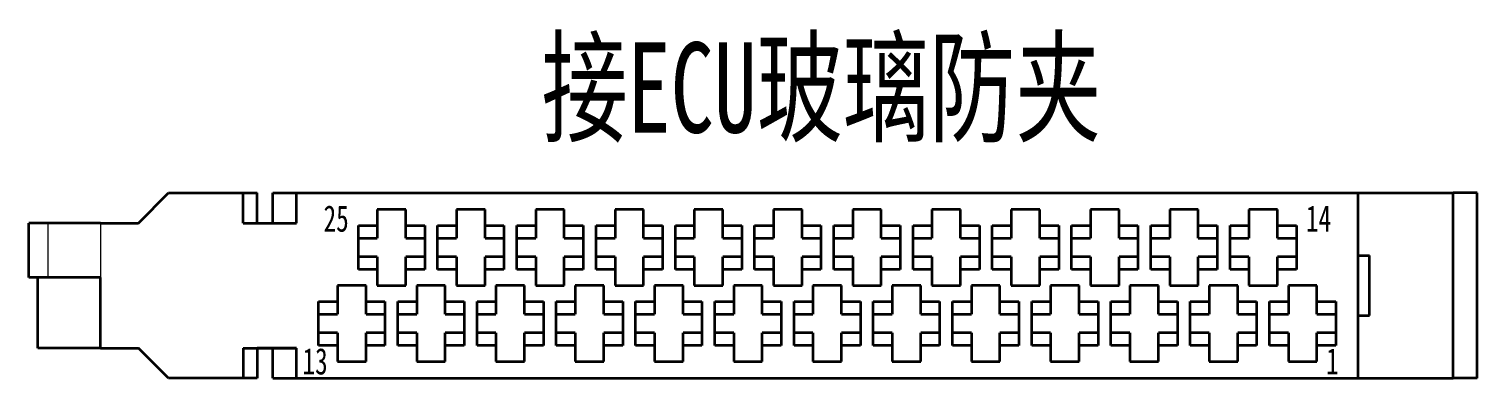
# Model space of a CAD drawing. Header units: inches. Extents: x 47316 to 59086, y 3141 to 11743.
# Drawn here: x 51532.6 to 51612.8, y 5872.4 to 5891.8 of the extents above; entities that cross this region are included whole.
import ezdxf

# ---------------------------------------------------------------- set-up
doc = ezdxf.new("R2010")
doc.units = ezdxf.units.IN
doc.header["$MEASUREMENT"] = 0
doc.layers.add('_BLACK_HOLE', color=7, linetype='Continuous')
doc.styles.add('MtX_FangSong_GB2312', font='')
doc.styles.add('MtX_FangSong_GB2312_1', font='')
doc.styles.get('MtX_FangSong_GB2312').set_extended_font_data('FangSong_GB2312')
doc.styles.get('MtX_FangSong_GB2312_1').set_extended_font_data('FangSong_GB2312', bold=True)

msp = doc.modelspace()

# ---------------------------------------------------------------- linework, layer by layer
at = {"layer": '_BLACK_HOLE', "color": 0, "lineweight": 35, "ltscale": 0.067186}
for p, q in [((51538.642, 5880.989), (51540.309, 5882.657)), ((51540.309, 5872.39), (51538.642, 5874.057))]:
    msp.add_line(p, q, dxfattribs=at)
at = {"layer": '_BLACK_HOLE', "color": 0, "lineweight": 35, "ltscale": 0.117821}
for p, q in [((51540.309, 5882.657), (51544.445, 5882.657)), ((51544.445, 5872.39), (51540.309, 5872.39))]:
    msp.add_line(p, q, dxfattribs=at)
at = {"layer": '_BLACK_HOLE', "color": 0, "lineweight": 35, "ltscale": 0.047507}
for p, q in [((51544.445, 5880.989), (51544.445, 5882.657)), ((51545.217, 5880.989), (51545.217, 5882.657)), ((51546.085, 5880.989), (51546.085, 5882.657)), ((51547.401, 5880.989), (51547.401, 5882.657)), ((51544.445, 5874.057), (51544.445, 5872.39)), ((51545.217, 5874.057), (51545.217, 5872.39)), ((51547.401, 5872.39), (51547.401, 5874.057))]:
    msp.add_line(p, q, dxfattribs=at)
at = {"layer": '_BLACK_HOLE', "color": 0, "lineweight": 35, "ltscale": 0.021997}
for p, q in [((51544.445, 5882.657), (51545.217, 5882.657)), ((51545.217, 5872.39), (51544.445, 5872.39))]:
    msp.add_line(p, q, dxfattribs=at)
at = {"layer": '_BLACK_HOLE', "color": 0, "lineweight": 35, "ltscale": 0.0375}
for p, q in [((51546.085, 5882.657), (51547.401, 5882.657)), ((51612.775, 5882.657), (51611.459, 5882.657)), ((51546.085, 5872.39), (51547.401, 5872.39)), ((51612.775, 5872.39), (51611.459, 5872.39))]:
    msp.add_line(p, q, dxfattribs=at)
at = {"layer": '_BLACK_HOLE', "color": 0, "lineweight": 35}
for p, q in [((51547.401, 5882.657), (51606.194, 5882.657)), ((51547.401, 5872.39), (51606.194, 5872.39))]:
    msp.add_line(p, q, dxfattribs=at)
at = {"layer": '_BLACK_HOLE', "color": 0, "lineweight": 35, "ltscale": 0.15}
for p, q in [((51606.194, 5882.657), (51611.459, 5882.657)), ((51606.194, 5872.39), (51611.459, 5872.39))]:
    msp.add_line(p, q, dxfattribs=at)
at = {"layer": '_BLACK_HOLE', "color": 0, "lineweight": 35, "ltscale": 0.2925}
for p, q in [((51606.194, 5872.39), (51606.194, 5882.657)), ((51611.459, 5872.39), (51611.459, 5882.657)), ((51612.775, 5872.39), (51612.775, 5882.657))]:
    msp.add_line(p, q, dxfattribs=at)
at = {"layer": '_BLACK_HOLE', "color": 0, "lineweight": 35, "ltscale": 0.0254}
for p, q in [((51551.868, 5881.736), (51551.868, 5880.844)), ((51553.45, 5880.844), (51553.45, 5881.736)), ((51556.256, 5881.736), (51556.256, 5880.844)), ((51557.839, 5880.844), (51557.839, 5881.736)), ((51560.645, 5881.736), (51560.645, 5880.844)), ((51562.227, 5880.844), (51562.227, 5881.736)), ((51565.034, 5881.736), (51565.034, 5880.844)), ((51566.616, 5880.844), (51566.616, 5881.736)), ((51569.422, 5881.736), (51569.422, 5880.844)), ((51571.005, 5880.844), (51571.005, 5881.736)), ((51573.811, 5881.736), (51573.811, 5880.844)), ((51575.393, 5880.844), (51575.393, 5881.736)), ((51578.199, 5881.736), (51578.199, 5880.844)), ((51579.782, 5880.844), (51579.782, 5881.736)), ((51582.588, 5881.736), (51582.588, 5880.844)), ((51584.17, 5880.844), (51584.17, 5881.736)), ((51586.977, 5881.736), (51586.977, 5880.844)), ((51588.559, 5880.844), (51588.559, 5881.736)), ((51591.365, 5881.736), (51591.365, 5880.844)), ((51592.948, 5880.844), (51592.948, 5881.736)), ((51595.754, 5881.736), (51595.754, 5880.844)), ((51597.336, 5880.844), (51597.336, 5881.736)), ((51600.142, 5881.736), (51600.142, 5880.844)), ((51601.725, 5880.844), (51601.725, 5881.736)), ((51551.868, 5878.415), (51551.868, 5877.523)), ((51553.45, 5877.523), (51553.45, 5878.415)), ((51556.256, 5878.415), (51556.256, 5877.523)), ((51557.839, 5877.523), (51557.839, 5878.415)), ((51560.645, 5878.415), (51560.645, 5877.523)), ((51562.227, 5877.523), (51562.227, 5878.415)), ((51565.034, 5878.415), (51565.034, 5877.523)), ((51566.616, 5877.523), (51566.616, 5878.415)), ((51569.422, 5878.415), (51569.422, 5877.523)), ((51571.005, 5877.523), (51571.005, 5878.415)), ((51573.811, 5878.415), (51573.811, 5877.523)), ((51575.393, 5877.523), (51575.393, 5878.415)), ((51578.199, 5878.415), (51578.199, 5877.523)), ((51579.782, 5877.523), (51579.782, 5878.415)), ((51582.588, 5878.415), (51582.588, 5877.523)), ((51584.17, 5877.523), (51584.17, 5878.415)), ((51586.977, 5878.415), (51586.977, 5877.523)), ((51588.559, 5877.523), (51588.559, 5878.415)), ((51591.365, 5878.415), (51591.365, 5877.523)), ((51592.948, 5877.523), (51592.948, 5878.415)), ((51595.754, 5878.415), (51595.754, 5877.523)), ((51597.336, 5877.523), (51597.336, 5878.415)), ((51600.142, 5878.415), (51600.142, 5877.523)), ((51601.725, 5877.523), (51601.725, 5878.415)), ((51549.663, 5877.523), (51549.663, 5876.632)), ((51551.246, 5876.632), (51551.246, 5877.523)), ((51554.052, 5877.523), (51554.052, 5876.632)), ((51555.634, 5876.632), (51555.634, 5877.523)), ((51558.441, 5877.523), (51558.441, 5876.632)), ((51560.023, 5876.632), (51560.023, 5877.523)), ((51562.829, 5877.523), (51562.829, 5876.632)), ((51564.412, 5876.632), (51564.412, 5877.523)), ((51567.218, 5877.523), (51567.218, 5876.632)), ((51568.8, 5876.632), (51568.8, 5877.523)), ((51571.606, 5877.523), (51571.606, 5876.632)), ((51573.189, 5876.632), (51573.189, 5877.523)), ((51575.995, 5877.523), (51575.995, 5876.632)), ((51577.577, 5876.632), (51577.577, 5877.523)), ((51580.384, 5877.523), (51580.384, 5876.632)), ((51581.966, 5876.632), (51581.966, 5877.523)), ((51584.772, 5877.523), (51584.772, 5876.632)), ((51586.355, 5876.632), (51586.355, 5877.523)), ((51589.161, 5877.523), (51589.161, 5876.632)), ((51590.743, 5876.632), (51590.743, 5877.523)), ((51593.549, 5877.523), (51593.549, 5876.632)), ((51595.132, 5876.632), (51595.132, 5877.523)), ((51597.938, 5877.523), (51597.938, 5876.632)), ((51599.521, 5876.632), (51599.521, 5877.523)), ((51602.327, 5877.523), (51602.327, 5876.632)), ((51603.909, 5876.632), (51603.909, 5877.523)), ((51549.663, 5874.202), (51549.663, 5873.311)), ((51551.246, 5873.311), (51551.246, 5874.202)), ((51554.052, 5874.202), (51554.052, 5873.311)), ((51555.634, 5873.311), (51555.634, 5874.202)), ((51558.441, 5874.202), (51558.441, 5873.311)), ((51560.023, 5873.311), (51560.023, 5874.202)), ((51562.829, 5874.202), (51562.829, 5873.311)), ((51564.412, 5873.311), (51564.412, 5874.202)), ((51567.218, 5874.202), (51567.218, 5873.311)), ((51568.8, 5873.311), (51568.8, 5874.202)), ((51571.606, 5874.202), (51571.606, 5873.311)), ((51573.189, 5873.311), (51573.189, 5874.202)), ((51575.995, 5874.202), (51575.995, 5873.311)), ((51577.577, 5873.311), (51577.577, 5874.202)), ((51580.384, 5874.202), (51580.384, 5873.311)), ((51581.966, 5873.311), (51581.966, 5874.202)), ((51584.772, 5874.202), (51584.772, 5873.311)), ((51586.355, 5873.311), (51586.355, 5874.202)), ((51589.161, 5874.202), (51589.161, 5873.311)), ((51590.743, 5873.311), (51590.743, 5874.202)), ((51593.549, 5874.202), (51593.549, 5873.311)), ((51595.132, 5873.311), (51595.132, 5874.202)), ((51597.938, 5874.202), (51597.938, 5873.311)), ((51599.521, 5873.311), (51599.521, 5874.202)), ((51602.327, 5874.202), (51602.327, 5873.311)), ((51603.909, 5873.311), (51603.909, 5874.202))]:
    msp.add_line(p, q, dxfattribs=at)
at = {"layer": '_BLACK_HOLE', "color": 0, "lineweight": 35, "ltscale": 0.045085}
for p, q in [((51553.45, 5881.736), (51551.868, 5881.736)), ((51557.839, 5881.736), (51556.256, 5881.736)), ((51562.227, 5881.736), (51560.645, 5881.736)), ((51566.616, 5881.736), (51565.034, 5881.736)), ((51571.005, 5881.736), (51569.422, 5881.736)), ((51575.393, 5881.736), (51573.811, 5881.736)), ((51579.782, 5881.736), (51578.199, 5881.736)), ((51584.17, 5881.736), (51582.588, 5881.736)), ((51588.559, 5881.736), (51586.977, 5881.736)), ((51592.948, 5881.736), (51591.365, 5881.736)), ((51597.336, 5881.736), (51595.754, 5881.736)), ((51601.725, 5881.736), (51600.142, 5881.736)), ((51551.246, 5877.523), (51549.663, 5877.523)), ((51551.868, 5877.523), (51553.45, 5877.523)), ((51555.634, 5877.523), (51554.052, 5877.523)), ((51556.256, 5877.523), (51557.839, 5877.523)), ((51560.023, 5877.523), (51558.441, 5877.523)), ((51560.645, 5877.523), (51562.227, 5877.523)), ((51564.412, 5877.523), (51562.829, 5877.523)), ((51565.034, 5877.523), (51566.616, 5877.523)), ((51568.8, 5877.523), (51567.218, 5877.523)), ((51569.422, 5877.523), (51571.005, 5877.523)), ((51573.189, 5877.523), (51571.606, 5877.523)), ((51573.811, 5877.523), (51575.393, 5877.523)), ((51577.577, 5877.523), (51575.995, 5877.523)), ((51578.199, 5877.523), (51579.782, 5877.523)), ((51581.966, 5877.523), (51580.384, 5877.523)), ((51582.588, 5877.523), (51584.17, 5877.523)), ((51586.355, 5877.523), (51584.772, 5877.523)), ((51586.977, 5877.523), (51588.559, 5877.523)), ((51590.743, 5877.523), (51589.161, 5877.523)), ((51591.365, 5877.523), (51592.948, 5877.523)), ((51595.132, 5877.523), (51593.549, 5877.523)), ((51595.754, 5877.523), (51597.336, 5877.523)), ((51599.521, 5877.523), (51597.938, 5877.523)), ((51600.142, 5877.523), (51601.725, 5877.523)), ((51603.909, 5877.523), (51602.327, 5877.523)), ((51549.663, 5873.311), (51551.246, 5873.311)), ((51554.052, 5873.311), (51555.634, 5873.311)), ((51558.441, 5873.311), (51560.023, 5873.311)), ((51562.829, 5873.311), (51564.412, 5873.311)), ((51567.218, 5873.311), (51568.8, 5873.311)), ((51571.606, 5873.311), (51573.189, 5873.311)), ((51575.995, 5873.311), (51577.577, 5873.311)), ((51580.384, 5873.311), (51581.966, 5873.311)), ((51584.772, 5873.311), (51586.355, 5873.311)), ((51589.161, 5873.311), (51590.743, 5873.311)), ((51593.549, 5873.311), (51595.132, 5873.311)), ((51597.938, 5873.311), (51599.521, 5873.311)), ((51602.327, 5873.311), (51603.909, 5873.311))]:
    msp.add_line(p, q, dxfattribs=at)
at = {"layer": '_BLACK_HOLE', "color": 0, "lineweight": 35, "ltscale": 0.029952}
for p, q in [((51533.629, 5880.989), (51532.577, 5880.989)), ((51533.629, 5877.969), (51532.577, 5877.969))]:
    msp.add_line(p, q, dxfattribs=at)
at = {"layer": '_BLACK_HOLE', "color": 0, "lineweight": 35, "ltscale": 0.086042}
msp.add_line((51532.577, 5877.969), (51532.577, 5880.989), dxfattribs=at)
at = {"layer": '_BLACK_HOLE', "color": 0, "lineweight": 35, "ltscale": 0.082714}
for p, q in [((51536.532, 5880.989), (51533.629, 5880.989)), ((51536.532, 5877.969), (51533.629, 5877.969))]:
    msp.add_line(p, q, dxfattribs=at)
at = {"layer": '_BLACK_HOLE', "color": 0, "lineweight": 13, "ltscale": 0.086042}
for p, q in [((51533.629, 5880.989), (51533.629, 5877.969)), ((51536.532, 5880.989), (51536.532, 5877.969))]:
    msp.add_line(p, q, dxfattribs=at)
at = {"layer": '_BLACK_HOLE', "color": 0, "lineweight": 35, "ltscale": 0.060108}
for p, q in [((51536.532, 5880.989), (51538.642, 5880.989)), ((51536.532, 5874.057), (51538.642, 5874.057))]:
    msp.add_line(p, q, dxfattribs=at)
at = {"layer": '_BLACK_HOLE', "color": 0, "lineweight": 35, "ltscale": 0.084227}
for p, q in [((51544.445, 5880.989), (51547.401, 5880.989)), ((51544.445, 5874.057), (51547.401, 5874.057))]:
    msp.add_line(p, q, dxfattribs=at)
at = {"layer": '_BLACK_HOLE', "color": 0, "lineweight": 35, "ltscale": 0.069215}
for p, q in [((51550.82, 5878.415), (51550.82, 5880.844)), ((51554.498, 5880.844), (51554.498, 5878.415)), ((51555.209, 5878.415), (51555.209, 5880.844)), ((51558.886, 5880.844), (51558.886, 5878.415)), ((51559.597, 5878.415), (51559.597, 5880.844)), ((51563.275, 5880.844), (51563.275, 5878.415)), ((51563.986, 5878.415), (51563.986, 5880.844)), ((51567.664, 5880.844), (51567.664, 5878.415)), ((51568.375, 5878.415), (51568.375, 5880.844)), ((51572.052, 5880.844), (51572.052, 5878.415)), ((51572.763, 5878.415), (51572.763, 5880.844)), ((51576.441, 5880.844), (51576.441, 5878.415)), ((51577.152, 5878.415), (51577.152, 5880.844)), ((51580.829, 5880.844), (51580.829, 5878.415)), ((51581.54, 5878.415), (51581.54, 5880.844)), ((51585.218, 5880.844), (51585.218, 5878.415)), ((51585.929, 5878.415), (51585.929, 5880.844)), ((51589.607, 5880.844), (51589.607, 5878.415)), ((51590.318, 5878.415), (51590.318, 5880.844)), ((51593.995, 5880.844), (51593.995, 5878.415)), ((51594.706, 5878.415), (51594.706, 5880.844)), ((51598.384, 5880.844), (51598.384, 5878.415)), ((51599.095, 5878.415), (51599.095, 5880.844)), ((51602.772, 5880.844), (51602.772, 5878.415)), ((51548.616, 5874.202), (51548.616, 5876.632)), ((51552.293, 5876.632), (51552.293, 5874.202)), ((51553.004, 5874.202), (51553.004, 5876.632)), ((51556.682, 5876.632), (51556.682, 5874.202)), ((51557.393, 5874.202), (51557.393, 5876.632)), ((51561.071, 5876.632), (51561.071, 5874.202)), ((51561.782, 5874.202), (51561.782, 5876.632)), ((51565.459, 5876.632), (51565.459, 5874.202)), ((51566.17, 5874.202), (51566.17, 5876.632)), ((51569.848, 5876.632), (51569.848, 5874.202)), ((51570.559, 5874.202), (51570.559, 5876.632)), ((51574.236, 5876.632), (51574.236, 5874.202)), ((51574.947, 5874.202), (51574.947, 5876.632)), ((51578.625, 5876.632), (51578.625, 5874.202)), ((51579.336, 5874.202), (51579.336, 5876.632)), ((51583.014, 5876.632), (51583.014, 5874.202)), ((51583.725, 5874.202), (51583.725, 5876.632)), ((51587.402, 5876.632), (51587.402, 5874.202)), ((51588.113, 5874.202), (51588.113, 5876.632)), ((51591.791, 5876.632), (51591.791, 5874.202)), ((51592.502, 5874.202), (51592.502, 5876.632)), ((51596.179, 5876.632), (51596.179, 5874.202)), ((51596.89, 5874.202), (51596.89, 5876.632)), ((51600.568, 5876.632), (51600.568, 5874.202)), ((51601.279, 5874.202), (51601.279, 5876.632)), ((51604.957, 5876.632), (51604.957, 5874.202))]:
    msp.add_line(p, q, dxfattribs=at)
at = {"layer": '_BLACK_HOLE', "color": 0, "lineweight": 35, "ltscale": 0.029845}
for p, q in [((51550.82, 5880.844), (51551.868, 5880.844)), ((51550.82, 5880.153), (51551.868, 5880.153)), ((51553.45, 5880.844), (51554.498, 5880.844)), ((51553.45, 5880.153), (51554.498, 5880.153)), ((51555.209, 5880.844), (51556.256, 5880.844)), ((51555.209, 5880.153), (51556.256, 5880.153)), ((51557.839, 5880.844), (51558.886, 5880.844)), ((51557.839, 5880.153), (51558.886, 5880.153)), ((51559.597, 5880.844), (51560.645, 5880.844)), ((51559.597, 5880.153), (51560.645, 5880.153)), ((51562.227, 5880.844), (51563.275, 5880.844)), ((51562.227, 5880.153), (51563.275, 5880.153)), ((51563.986, 5880.844), (51565.034, 5880.844)), ((51563.986, 5880.153), (51565.034, 5880.153)), ((51566.616, 5880.844), (51567.664, 5880.844)), ((51566.616, 5880.153), (51567.664, 5880.153)), ((51568.375, 5880.844), (51569.422, 5880.844)), ((51568.375, 5880.153), (51569.422, 5880.153)), ((51571.005, 5880.844), (51572.052, 5880.844)), ((51571.005, 5880.153), (51572.052, 5880.153)), ((51572.763, 5880.844), (51573.811, 5880.844)), ((51572.763, 5880.153), (51573.811, 5880.153)), ((51575.393, 5880.844), (51576.441, 5880.844)), ((51575.393, 5880.153), (51576.441, 5880.153)), ((51577.152, 5880.844), (51578.199, 5880.844)), ((51577.152, 5880.153), (51578.199, 5880.153)), ((51579.782, 5880.844), (51580.829, 5880.844)), ((51579.782, 5880.153), (51580.829, 5880.153)), ((51581.54, 5880.844), (51582.588, 5880.844)), ((51581.54, 5880.153), (51582.588, 5880.153)), ((51584.17, 5880.844), (51585.218, 5880.844)), ((51584.17, 5880.153), (51585.218, 5880.153)), ((51585.929, 5880.844), (51586.977, 5880.844)), ((51585.929, 5880.153), (51586.977, 5880.153)), ((51588.559, 5880.844), (51589.607, 5880.844)), ((51588.559, 5880.153), (51589.607, 5880.153)), ((51590.318, 5880.844), (51591.365, 5880.844)), ((51590.318, 5880.153), (51591.365, 5880.153)), ((51592.948, 5880.844), (51593.995, 5880.844)), ((51592.948, 5880.153), (51593.995, 5880.153)), ((51594.706, 5880.844), (51595.754, 5880.844)), ((51594.706, 5880.153), (51595.754, 5880.153)), ((51597.336, 5880.844), (51598.384, 5880.844)), ((51597.336, 5880.153), (51598.384, 5880.153)), ((51599.095, 5880.844), (51600.142, 5880.844)), ((51599.095, 5880.153), (51600.142, 5880.153)), ((51601.725, 5880.844), (51602.772, 5880.844)), ((51601.725, 5880.153), (51602.772, 5880.153)), ((51551.868, 5879.106), (51550.82, 5879.106)), ((51554.498, 5879.106), (51553.45, 5879.106)), ((51556.256, 5879.106), (51555.209, 5879.106)), ((51558.886, 5879.106), (51557.839, 5879.106)), ((51560.645, 5879.106), (51559.597, 5879.106)), ((51563.275, 5879.106), (51562.227, 5879.106)), ((51565.034, 5879.106), (51563.986, 5879.106)), ((51567.664, 5879.106), (51566.616, 5879.106)), ((51569.422, 5879.106), (51568.375, 5879.106)), ((51572.052, 5879.106), (51571.005, 5879.106)), ((51573.811, 5879.106), (51572.763, 5879.106)), ((51576.441, 5879.106), (51575.393, 5879.106)), ((51578.199, 5879.106), (51577.152, 5879.106)), ((51580.829, 5879.106), (51579.782, 5879.106)), ((51582.588, 5879.106), (51581.54, 5879.106)), ((51585.218, 5879.106), (51584.17, 5879.106)), ((51586.977, 5879.106), (51585.929, 5879.106)), ((51589.607, 5879.106), (51588.559, 5879.106)), ((51591.365, 5879.106), (51590.318, 5879.106)), ((51593.995, 5879.106), (51592.948, 5879.106)), ((51595.754, 5879.106), (51594.706, 5879.106)), ((51598.384, 5879.106), (51597.336, 5879.106)), ((51600.142, 5879.106), (51599.095, 5879.106)), ((51602.772, 5879.106), (51601.725, 5879.106)), ((51551.868, 5878.415), (51550.82, 5878.415)), ((51554.498, 5878.415), (51553.45, 5878.415)), ((51556.256, 5878.415), (51555.209, 5878.415)), ((51558.886, 5878.415), (51557.839, 5878.415)), ((51560.645, 5878.415), (51559.597, 5878.415)), ((51563.275, 5878.415), (51562.227, 5878.415)), ((51565.034, 5878.415), (51563.986, 5878.415)), ((51567.664, 5878.415), (51566.616, 5878.415)), ((51569.422, 5878.415), (51568.375, 5878.415)), ((51572.052, 5878.415), (51571.005, 5878.415)), ((51573.811, 5878.415), (51572.763, 5878.415)), ((51576.441, 5878.415), (51575.393, 5878.415)), ((51578.199, 5878.415), (51577.152, 5878.415)), ((51580.829, 5878.415), (51579.782, 5878.415)), ((51582.588, 5878.415), (51581.54, 5878.415)), ((51585.218, 5878.415), (51584.17, 5878.415)), ((51586.977, 5878.415), (51585.929, 5878.415)), ((51589.607, 5878.415), (51588.559, 5878.415)), ((51591.365, 5878.415), (51590.318, 5878.415)), ((51593.995, 5878.415), (51592.948, 5878.415)), ((51595.754, 5878.415), (51594.706, 5878.415)), ((51598.384, 5878.415), (51597.336, 5878.415)), ((51600.142, 5878.415), (51599.095, 5878.415)), ((51602.772, 5878.415), (51601.725, 5878.415)), ((51548.616, 5876.632), (51549.663, 5876.632)), ((51551.246, 5876.632), (51552.293, 5876.632)), ((51553.004, 5876.632), (51554.052, 5876.632)), ((51555.634, 5876.632), (51556.682, 5876.632)), ((51557.393, 5876.632), (51558.441, 5876.632)), ((51560.023, 5876.632), (51561.071, 5876.632)), ((51561.782, 5876.632), (51562.829, 5876.632)), ((51564.412, 5876.632), (51565.459, 5876.632)), ((51566.17, 5876.632), (51567.218, 5876.632)), ((51568.8, 5876.632), (51569.848, 5876.632)), ((51570.559, 5876.632), (51571.606, 5876.632)), ((51573.189, 5876.632), (51574.236, 5876.632)), ((51574.947, 5876.632), (51575.995, 5876.632)), ((51577.577, 5876.632), (51578.625, 5876.632)), ((51579.336, 5876.632), (51580.384, 5876.632)), ((51581.966, 5876.632), (51583.014, 5876.632)), ((51583.725, 5876.632), (51584.772, 5876.632)), ((51586.355, 5876.632), (51587.402, 5876.632)), ((51588.113, 5876.632), (51589.161, 5876.632)), ((51590.743, 5876.632), (51591.791, 5876.632)), ((51592.502, 5876.632), (51593.549, 5876.632)), ((51595.132, 5876.632), (51596.179, 5876.632)), ((51596.89, 5876.632), (51597.938, 5876.632)), ((51599.521, 5876.632), (51600.568, 5876.632)), ((51601.279, 5876.632), (51602.327, 5876.632)), ((51603.909, 5876.632), (51604.957, 5876.632)), ((51548.616, 5875.941), (51549.663, 5875.941)), ((51551.246, 5875.941), (51552.293, 5875.941)), ((51553.004, 5875.941), (51554.052, 5875.941)), ((51555.634, 5875.941), (51556.682, 5875.941)), ((51557.393, 5875.941), (51558.441, 5875.941)), ((51560.023, 5875.941), (51561.071, 5875.941)), ((51561.782, 5875.941), (51562.829, 5875.941)), ((51564.412, 5875.941), (51565.459, 5875.941)), ((51566.17, 5875.941), (51567.218, 5875.941)), ((51568.8, 5875.941), (51569.848, 5875.941)), ((51570.559, 5875.941), (51571.606, 5875.941)), ((51573.189, 5875.941), (51574.236, 5875.941)), ((51574.947, 5875.941), (51575.995, 5875.941)), ((51577.577, 5875.941), (51578.625, 5875.941)), ((51579.336, 5875.941), (51580.384, 5875.941)), ((51581.966, 5875.941), (51583.014, 5875.941)), ((51583.725, 5875.941), (51584.772, 5875.941)), ((51586.355, 5875.941), (51587.402, 5875.941)), ((51588.113, 5875.941), (51589.161, 5875.941)), ((51590.743, 5875.941), (51591.791, 5875.941)), ((51592.502, 5875.941), (51593.549, 5875.941)), ((51595.132, 5875.941), (51596.179, 5875.941)), ((51596.89, 5875.941), (51597.938, 5875.941)), ((51599.521, 5875.941), (51600.568, 5875.941)), ((51601.279, 5875.941), (51602.327, 5875.941)), ((51603.909, 5875.941), (51604.957, 5875.941)), ((51549.663, 5874.893), (51548.616, 5874.893)), ((51552.293, 5874.893), (51551.246, 5874.893)), ((51554.052, 5874.893), (51553.004, 5874.893)), ((51556.682, 5874.893), (51555.634, 5874.893)), ((51558.441, 5874.893), (51557.393, 5874.893)), ((51561.071, 5874.893), (51560.023, 5874.893)), ((51562.829, 5874.893), (51561.782, 5874.893)), ((51565.459, 5874.893), (51564.412, 5874.893)), ((51567.218, 5874.893), (51566.17, 5874.893)), ((51569.848, 5874.893), (51568.8, 5874.893)), ((51571.606, 5874.893), (51570.559, 5874.893)), ((51574.236, 5874.893), (51573.189, 5874.893)), ((51575.995, 5874.893), (51574.947, 5874.893)), ((51578.625, 5874.893), (51577.577, 5874.893)), ((51580.384, 5874.893), (51579.336, 5874.893)), ((51583.014, 5874.893), (51581.966, 5874.893)), ((51584.772, 5874.893), (51583.725, 5874.893)), ((51587.402, 5874.893), (51586.355, 5874.893)), ((51589.161, 5874.893), (51588.113, 5874.893)), ((51591.791, 5874.893), (51590.743, 5874.893)), ((51593.549, 5874.893), (51592.502, 5874.893)), ((51596.179, 5874.893), (51595.132, 5874.893)), ((51597.938, 5874.893), (51596.89, 5874.893)), ((51600.568, 5874.893), (51599.521, 5874.893)), ((51602.327, 5874.893), (51601.279, 5874.893)), ((51604.957, 5874.893), (51603.909, 5874.893)), ((51549.663, 5874.202), (51548.616, 5874.202)), ((51552.293, 5874.202), (51551.246, 5874.202)), ((51554.052, 5874.202), (51553.004, 5874.202)), ((51556.682, 5874.202), (51555.634, 5874.202)), ((51558.441, 5874.202), (51557.393, 5874.202)), ((51561.071, 5874.202), (51560.023, 5874.202)), ((51562.829, 5874.202), (51561.782, 5874.202)), ((51565.459, 5874.202), (51564.412, 5874.202)), ((51567.218, 5874.202), (51566.17, 5874.202)), ((51569.848, 5874.202), (51568.8, 5874.202)), ((51571.606, 5874.202), (51570.559, 5874.202)), ((51574.236, 5874.202), (51573.189, 5874.202)), ((51575.995, 5874.202), (51574.947, 5874.202)), ((51578.625, 5874.202), (51577.577, 5874.202)), ((51580.384, 5874.202), (51579.336, 5874.202)), ((51583.014, 5874.202), (51581.966, 5874.202)), ((51584.772, 5874.202), (51583.725, 5874.202)), ((51587.402, 5874.202), (51586.355, 5874.202)), ((51589.161, 5874.202), (51588.113, 5874.202)), ((51591.791, 5874.202), (51590.743, 5874.202)), ((51593.549, 5874.202), (51592.502, 5874.202)), ((51596.179, 5874.202), (51595.132, 5874.202)), ((51597.938, 5874.202), (51596.89, 5874.202)), ((51600.568, 5874.202), (51599.521, 5874.202)), ((51602.327, 5874.202), (51601.279, 5874.202)), ((51604.957, 5874.202), (51603.909, 5874.202))]:
    msp.add_line(p, q, dxfattribs=at)
at = {"layer": '_BLACK_HOLE', "color": 0, "lineweight": 35, "ltscale": 0.019685}
for p, q in [((51551.868, 5880.844), (51551.868, 5880.153)), ((51553.45, 5880.153), (51553.45, 5880.844)), ((51556.256, 5880.844), (51556.256, 5880.153)), ((51557.839, 5880.153), (51557.839, 5880.844)), ((51560.645, 5880.844), (51560.645, 5880.153)), ((51562.227, 5880.153), (51562.227, 5880.844)), ((51565.034, 5880.844), (51565.034, 5880.153)), ((51566.616, 5880.153), (51566.616, 5880.844)), ((51569.422, 5880.844), (51569.422, 5880.153)), ((51571.005, 5880.153), (51571.005, 5880.844)), ((51573.811, 5880.844), (51573.811, 5880.153)), ((51575.393, 5880.153), (51575.393, 5880.844)), ((51578.199, 5880.844), (51578.199, 5880.153)), ((51579.782, 5880.153), (51579.782, 5880.844)), ((51582.588, 5880.844), (51582.588, 5880.153)), ((51584.17, 5880.153), (51584.17, 5880.844)), ((51586.977, 5880.844), (51586.977, 5880.153)), ((51588.559, 5880.153), (51588.559, 5880.844)), ((51591.365, 5880.844), (51591.365, 5880.153)), ((51592.948, 5880.153), (51592.948, 5880.844)), ((51595.754, 5880.844), (51595.754, 5880.153)), ((51597.336, 5880.153), (51597.336, 5880.844)), ((51600.142, 5880.844), (51600.142, 5880.153)), ((51601.725, 5880.153), (51601.725, 5880.844)), ((51551.868, 5879.106), (51551.868, 5878.415)), ((51553.45, 5878.415), (51553.45, 5879.106)), ((51556.256, 5879.106), (51556.256, 5878.415)), ((51557.839, 5878.415), (51557.839, 5879.106)), ((51560.645, 5879.106), (51560.645, 5878.415)), ((51562.227, 5878.415), (51562.227, 5879.106)), ((51565.034, 5879.106), (51565.034, 5878.415)), ((51566.616, 5878.415), (51566.616, 5879.106)), ((51569.422, 5879.106), (51569.422, 5878.415)), ((51571.005, 5878.415), (51571.005, 5879.106)), ((51573.811, 5879.106), (51573.811, 5878.415)), ((51575.393, 5878.415), (51575.393, 5879.106)), ((51578.199, 5879.106), (51578.199, 5878.415)), ((51579.782, 5878.415), (51579.782, 5879.106)), ((51582.588, 5879.106), (51582.588, 5878.415)), ((51584.17, 5878.415), (51584.17, 5879.106)), ((51586.977, 5879.106), (51586.977, 5878.415)), ((51588.559, 5878.415), (51588.559, 5879.106)), ((51591.365, 5879.106), (51591.365, 5878.415)), ((51592.948, 5878.415), (51592.948, 5879.106)), ((51595.754, 5879.106), (51595.754, 5878.415)), ((51597.336, 5878.415), (51597.336, 5879.106)), ((51600.142, 5879.106), (51600.142, 5878.415)), ((51601.725, 5878.415), (51601.725, 5879.106)), ((51549.663, 5876.632), (51549.663, 5875.941)), ((51551.246, 5875.941), (51551.246, 5876.632)), ((51554.052, 5876.632), (51554.052, 5875.941)), ((51555.634, 5875.941), (51555.634, 5876.632)), ((51558.441, 5876.632), (51558.441, 5875.941)), ((51560.023, 5875.941), (51560.023, 5876.632)), ((51562.829, 5876.632), (51562.829, 5875.941)), ((51564.412, 5875.941), (51564.412, 5876.632)), ((51567.218, 5876.632), (51567.218, 5875.941)), ((51568.8, 5875.941), (51568.8, 5876.632)), ((51571.606, 5876.632), (51571.606, 5875.941)), ((51573.189, 5875.941), (51573.189, 5876.632)), ((51575.995, 5876.632), (51575.995, 5875.941)), ((51577.577, 5875.941), (51577.577, 5876.632)), ((51580.384, 5876.632), (51580.384, 5875.941)), ((51581.966, 5875.941), (51581.966, 5876.632)), ((51584.772, 5876.632), (51584.772, 5875.941)), ((51586.355, 5875.941), (51586.355, 5876.632)), ((51589.161, 5876.632), (51589.161, 5875.941)), ((51590.743, 5875.941), (51590.743, 5876.632)), ((51593.549, 5876.632), (51593.549, 5875.941)), ((51595.132, 5875.941), (51595.132, 5876.632)), ((51597.938, 5876.632), (51597.938, 5875.941)), ((51599.521, 5875.941), (51599.521, 5876.632)), ((51602.327, 5876.632), (51602.327, 5875.941)), ((51603.909, 5875.941), (51603.909, 5876.632)), ((51549.663, 5874.893), (51549.663, 5874.202)), ((51551.246, 5874.202), (51551.246, 5874.893)), ((51554.052, 5874.893), (51554.052, 5874.202)), ((51555.634, 5874.202), (51555.634, 5874.893)), ((51558.441, 5874.893), (51558.441, 5874.202)), ((51560.023, 5874.202), (51560.023, 5874.893)), ((51562.829, 5874.893), (51562.829, 5874.202)), ((51564.412, 5874.202), (51564.412, 5874.893)), ((51567.218, 5874.893), (51567.218, 5874.202)), ((51568.8, 5874.202), (51568.8, 5874.893)), ((51571.606, 5874.893), (51571.606, 5874.202)), ((51573.189, 5874.202), (51573.189, 5874.893)), ((51575.995, 5874.893), (51575.995, 5874.202)), ((51577.577, 5874.202), (51577.577, 5874.893)), ((51580.384, 5874.893), (51580.384, 5874.202)), ((51581.966, 5874.202), (51581.966, 5874.893)), ((51584.772, 5874.893), (51584.772, 5874.202)), ((51586.355, 5874.202), (51586.355, 5874.893)), ((51589.161, 5874.893), (51589.161, 5874.202)), ((51590.743, 5874.202), (51590.743, 5874.893)), ((51593.549, 5874.893), (51593.549, 5874.202)), ((51595.132, 5874.202), (51595.132, 5874.893)), ((51597.938, 5874.893), (51597.938, 5874.202)), ((51599.521, 5874.202), (51599.521, 5874.893)), ((51602.327, 5874.893), (51602.327, 5874.202)), ((51603.909, 5874.202), (51603.909, 5874.893))]:
    msp.add_line(p, q, dxfattribs=at)
at = {"layer": '_BLACK_HOLE', "color": 0, "lineweight": 35, "ltscale": 0.01778}
for p, q in [((51606.194, 5879.195), (51606.818, 5879.195)), ((51606.194, 5875.852), (51606.818, 5875.852))]:
    msp.add_line(p, q, dxfattribs=at)
at = {"layer": '_BLACK_HOLE', "color": 0, "lineweight": 35, "ltscale": 0.09525}
msp.add_line((51606.818, 5875.852), (51606.818, 5879.195), dxfattribs=at)
at = {"layer": '_BLACK_HOLE', "color": 0, "lineweight": 35, "ltscale": 0.111443}
for p, q in [((51533.071, 5874.057), (51533.071, 5877.969)), ((51536.532, 5874.057), (51536.532, 5877.969))]:
    msp.add_line(p, q, dxfattribs=at)
at = {"layer": '_BLACK_HOLE', "color": 0, "lineweight": 13, "ltscale": 0.111443}
msp.add_line((51533.101, 5874.057), (51533.101, 5877.969), dxfattribs=at)
at = {"layer": '_BLACK_HOLE', "color": 0, "lineweight": 35, "ltscale": 0.000836372}
msp.add_line((51533.101, 5874.057), (51533.071, 5874.057), dxfattribs=at)
at = {"layer": '_BLACK_HOLE', "color": 0, "lineweight": 35, "ltscale": 0.097754}
msp.add_line((51536.532, 5874.057), (51533.101, 5874.057), dxfattribs=at)
at = {"layer": '_BLACK_HOLE', "color": 0, "lineweight": 35, "ltscale": 0.06223}
msp.add_line((51547.401, 5874.057), (51545.217, 5874.057), dxfattribs=at)
at = {"layer": '_BLACK_HOLE', "color": 0, "lineweight": 35, "ltscale": 0.047508}
msp.add_line((51546.085, 5872.39), (51546.085, 5874.057), dxfattribs=at)

# ---------------------------------------------------------------- texts
at = {"color": 0, "style": 'MtX_FangSong_GB2312', "width": 0.7}
msp.add_text('接ECU玻璃防夹', height=5, dxfattribs=at).set_placement((51560.963, 5886.002))
at = {"layer": '_BLACK_HOLE', "color": 0, "ltscale": 0.5, "style": 'MtX_FangSong_GB2312_1', "width": 0.7}
for s, height, p in [('25', 1.4625, (51548.895, 5880.507)), ('14', 1.4625, (51603.3, 5880.507)), ('13', 1.4625, (51547.728, 5872.591)), ('1', 1.462, (51604.417, 5872.591))]:
    msp.add_text(s, height=height, dxfattribs=at).set_placement(p)

doc.saveas('drawing.dxf')
